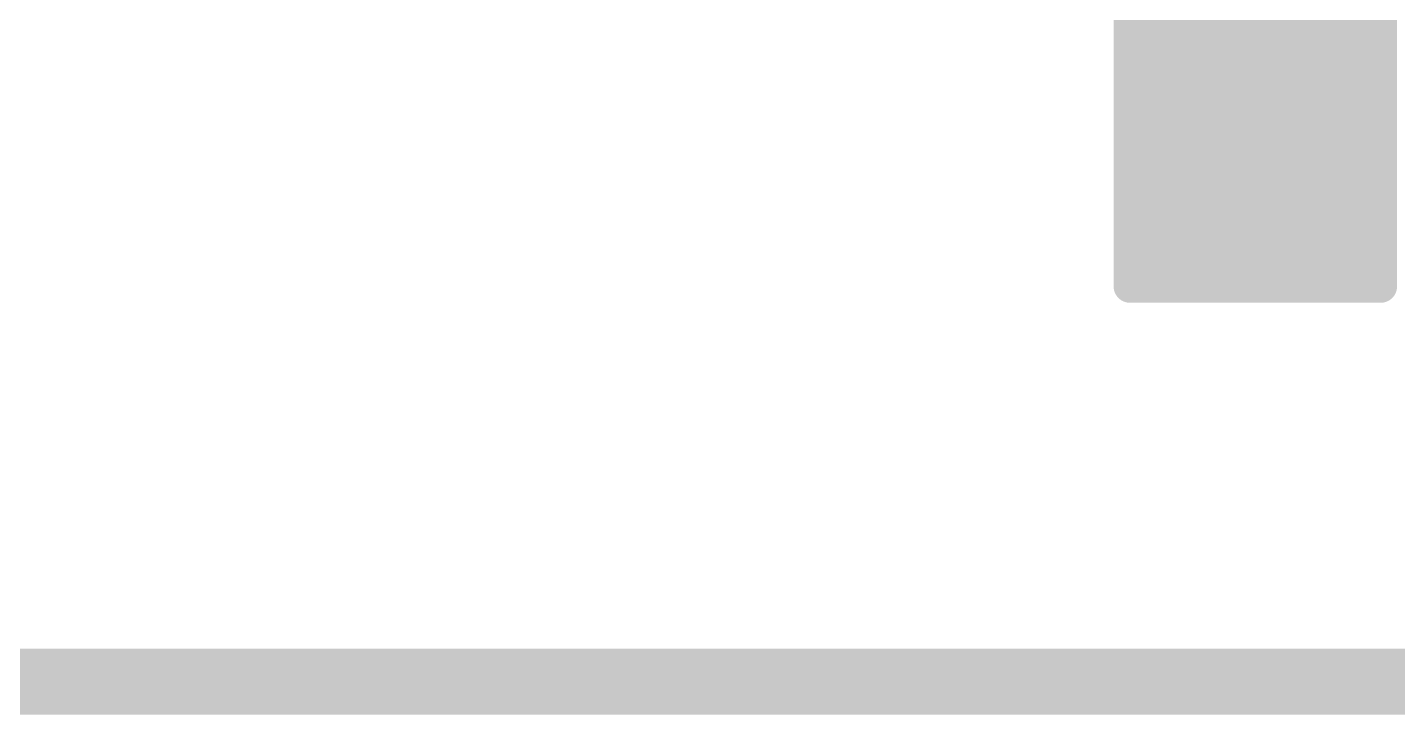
# Model space of a CAD drawing. Extents: x 97 to 206, y 100 to 175.
# Drawn here: x 153.176 to 155.256, y 162.45 to 163.493 of the extents above; entities that cross this region are included whole.
import ezdxf

# ---------------------------------------------------------------- set-up
doc = ezdxf.new("R2010")
doc.units = 0
doc.layers.get('0').update_dxf_attribs({"linetype": 'CONTINUOUS'})
doc.layers.add('SILK-TOP_PHO', color=9, linetype='CONTINUOUS')

# ---------------------------------------------------------------- blocks, each defined once
blk = doc.blocks.new('ROUND_117')
at = {"const_width": 0.02502}
blk.add_lwpolyline([(-0.01251, 0, 1), (0.01251, 0, 1)], format="xyb", close=True, dxfattribs=at)

msp = doc.modelspace()

# ---------------------------------------------------------------- linework, layer by layer
at = {"layer": 'SILK-TOP_PHO'}
for points, const_width in [([(154.850084, 163.514786), (155.230576, 163.514786)], 0.050038), ([(154.850084, 163.510468), (155.230576, 163.510468)], 0.050038), ([(154.850084, 163.505896), (155.230576, 163.505896)], 0.050038), ([(154.850084, 163.501578), (155.230576, 163.501578)], 0.050038), ([(154.850084, 163.49726), (155.230576, 163.49726)], 0.050038), ([(154.850084, 163.492942), (155.230576, 163.492942)], 0.050038), ([(154.850084, 163.488624), (155.230576, 163.488624)], 0.050038), ([(154.850084, 163.484052), (155.230576, 163.484052)], 0.050038), ([(154.850084, 163.479734), (155.230576, 163.479734)], 0.050038), ([(154.850084, 163.475416), (155.230576, 163.475416)], 0.050038), ([(154.850084, 163.471098), (155.230576, 163.471098)], 0.050038), ([(154.850084, 163.46678), (155.230576, 163.46678)], 0.050038), ([(154.850084, 163.462462), (155.230576, 163.462462)], 0.050038), ([(154.850084, 163.45789), (155.230576, 163.45789)], 0.050038), ([(154.850084, 163.453572), (155.230576, 163.453572)], 0.050038), ([(154.850084, 163.449254), (155.230576, 163.449254)], 0.050038), ([(154.850084, 163.444936), (155.230576, 163.444936)], 0.050038), ([(154.850084, 163.440618), (155.230576, 163.440618)], 0.050038), ([(154.850084, 163.436046), (155.230576, 163.436046)], 0.050038), ([(154.850084, 163.431728), (155.230576, 163.431728)], 0.050038), ([(154.850084, 163.42741), (155.230576, 163.42741)], 0.050038), ([(154.850084, 163.423092), (155.230576, 163.423092)], 0.050038), ([(154.850084, 163.418774), (155.230576, 163.418774)], 0.050038), ([(154.850084, 163.414202), (155.230576, 163.414202)], 0.050038), ([(154.850084, 163.409884), (155.230576, 163.409884)], 0.050038), ([(154.850084, 163.405566), (155.230576, 163.405566)], 0.050038), ([(154.850084, 163.401248), (155.230576, 163.401248)], 0.050038), ([(154.850084, 163.39693), (155.230576, 163.39693)], 0.050038), ([(154.850084, 163.392612), (155.230576, 163.392612)], 0.050038), ([(154.850084, 163.38804), (155.230576, 163.38804)], 0.050038), ([(154.850084, 163.383722), (155.230576, 163.383722)], 0.050038), ([(154.850084, 163.379404), (155.230576, 163.379404)], 0.050038), ([(154.850084, 163.375086), (155.230576, 163.375086)], 0.050038), ([(154.850084, 163.370768), (155.230576, 163.370768)], 0.050038), ([(154.850084, 163.366196), (155.230576, 163.366196)], 0.050038), ([(154.850084, 163.361878), (155.230576, 163.361878)], 0.050038), ([(154.850084, 163.35756), (155.230576, 163.35756)], 0.050038), ([(154.850084, 163.353242), (155.230576, 163.353242)], 0.050038), ([(154.850084, 163.348924), (155.230576, 163.348924)], 0.050038), ([(154.850084, 163.344352), (155.230576, 163.344352)], 0.050038), ([(154.850084, 163.340034), (155.230576, 163.340034)], 0.050038), ([(154.850084, 163.335716), (155.230576, 163.335716)], 0.050038), ([(154.850084, 163.331398), (155.230576, 163.331398)], 0.050038), ([(154.850084, 163.32708), (155.230576, 163.32708)], 0.050038), ([(154.850084, 163.322762), (155.230576, 163.322762)], 0.050038), ([(154.850084, 163.31819), (155.230576, 163.31819)], 0.050038), ([(154.850084, 163.313872), (155.230576, 163.313872)], 0.050038), ([(154.850084, 163.309554), (155.230576, 163.309554)], 0.050038), ([(154.850084, 163.305236), (155.230576, 163.305236)], 0.050038), ([(154.850084, 163.300918), (155.230576, 163.300918)], 0.050038), ([(154.850084, 163.296346), (155.230576, 163.296346)], 0.050038), ([(154.850084, 163.292028), (155.230576, 163.292028)], 0.050038), ([(154.850084, 163.28771), (155.230576, 163.28771)], 0.050038), ([(154.850084, 163.283392), (155.230576, 163.283392)], 0.050038), ([(154.850084, 163.279074), (155.230576, 163.279074)], 0.050038), ([(154.850084, 163.274502), (155.230576, 163.274502)], 0.050038), ([(154.850084, 163.270184), (155.230576, 163.270184)], 0.050038), ([(154.850084, 163.265866), (155.230576, 163.265866)], 0.050038), ([(154.850084, 163.261548), (155.230576, 163.261548)], 0.050038), ([(154.850084, 163.25723), (155.230576, 163.25723)], 0.050038), ([(154.850084, 163.252912), (155.230576, 163.252912)], 0.050038), ([(154.850084, 163.24834), (155.230576, 163.24834)], 0.050038), ([(154.850084, 163.244022), (155.230576, 163.244022)], 0.050038), ([(154.850084, 163.239704), (155.230576, 163.239704)], 0.050038), ([(154.850084, 163.235386), (155.230576, 163.235386)], 0.050038), ([(154.850084, 163.231068), (155.230576, 163.231068)], 0.050038), ([(154.850084, 163.226496), (155.230576, 163.226496)], 0.050038), ([(154.850084, 163.222178), (155.230576, 163.222178)], 0.050038), ([(154.850084, 163.21786), (155.230576, 163.21786)], 0.050038), ([(154.850084, 163.213542), (155.230576, 163.213542)], 0.050038), ([(154.850084, 163.209224), (155.230576, 163.209224)], 0.050038), ([(154.850084, 163.204652), (155.230576, 163.204652)], 0.050038), ([(154.850084, 163.200334), (155.230576, 163.200334)], 0.050038), ([(154.850084, 163.196016), (155.230576, 163.196016)], 0.050038), ([(154.850084, 163.191698), (155.230576, 163.191698)], 0.050038), ([(154.850084, 163.18738), (155.230576, 163.18738)], 0.050038), ([(154.850084, 163.183062), (155.230576, 163.183062)], 0.050038), ([(154.850084, 163.17849), (155.230576, 163.17849)], 0.050038), ([(154.850084, 163.174172), (155.230576, 163.174172)], 0.050038), ([(154.850084, 163.169854), (155.230576, 163.169854)], 0.050038), ([(154.850084, 163.165536), (155.230576, 163.165536)], 0.050038), ([(154.850084, 163.161218), (155.230576, 163.161218)], 0.050038), ([(154.850084, 163.156646), (155.230576, 163.156646)], 0.050038), ([(154.850084, 163.152328), (155.230576, 163.152328)], 0.050038), ([(154.850084, 163.14801), (155.230576, 163.14801)], 0.050038), ([(154.850084, 163.143692), (155.230576, 163.143692)], 0.050038), ([(154.850084, 163.139374), (155.230576, 163.139374)], 0.050038), ([(154.850084, 163.134802), (155.230576, 163.134802)], 0.050038), ([(154.850084, 163.130484), (155.230576, 163.130484)], 0.050038), ([(154.850084, 163.126166), (155.230576, 163.126166)], 0.050038), ([(154.850084, 163.121848), (155.230576, 163.121848)], 0.050038), ([(154.850084, 163.11753), (155.230576, 163.11753)], 0.050038), ([(154.850084, 163.113212), (155.230576, 163.113212)], 0.050038), ([(154.850084, 163.10864), (155.230576, 163.10864)], 0.050038), ([(154.850084, 163.104322), (155.230576, 163.104322)], 0.050038), ([(154.850084, 163.100004), (155.230576, 163.100004)], 0.050038), ([(140.24991, 162.500056), (191.499998, 162.500056)], 0.100076)]:
    msp.add_lwpolyline(points, dxfattribs=dict(at, const_width=const_width))

# ---------------------------------------------------------------- block references
for p in [(154.850084, 163.514786), (154.850084, 163.510468), (155.230576, 163.514786), (155.230576, 163.510468), (154.850084, 163.505896), (154.850084, 163.501578), (154.850084, 163.49726), (154.850084, 163.492942), (154.850084, 163.488624), (155.230576, 163.505896), (155.230576, 163.501578), (155.230576, 163.49726), (155.230576, 163.492942), (155.230576, 163.488624), (154.850084, 163.484052), (154.850084, 163.479734), (154.850084, 163.475416), (154.850084, 163.471098), (154.850084, 163.46678), (155.230576, 163.484052), (155.230576, 163.479734), (155.230576, 163.475416), (155.230576, 163.471098), (155.230576, 163.46678), (154.850084, 163.462462), (154.850084, 163.45789), (154.850084, 163.453572), (154.850084, 163.449254), (155.230576, 163.462462), (155.230576, 163.45789), (155.230576, 163.453572), (155.230576, 163.449254), (154.850084, 163.444936), (154.850084, 163.440618), (154.850084, 163.436046), (154.850084, 163.431728), (154.850084, 163.42741), (155.230576, 163.444936), (155.230576, 163.440618), (155.230576, 163.436046), (155.230576, 163.431728), (155.230576, 163.42741), (154.850084, 163.423092), (154.850084, 163.418774), (154.850084, 163.414202), (154.850084, 163.409884), (154.850084, 163.405566), (155.230576, 163.423092), (155.230576, 163.418774), (155.230576, 163.414202), (155.230576, 163.409884), (155.230576, 163.405566), (154.850084, 163.401248), (154.850084, 163.39693), (154.850084, 163.392612), (154.850084, 163.38804), (154.850084, 163.383722), (155.230576, 163.401248), (155.230576, 163.39693), (155.230576, 163.392612), (155.230576, 163.38804), (155.230576, 163.383722), (154.850084, 163.379404), (154.850084, 163.375086), (154.850084, 163.370768), (154.850084, 163.366196), (154.850084, 163.361878), (155.230576, 163.379404), (155.230576, 163.375086), (155.230576, 163.370768), (155.230576, 163.366196), (155.230576, 163.361878), (154.850084, 163.35756), (154.850084, 163.353242), (154.850084, 163.348924), (154.850084, 163.344352), (155.230576, 163.35756), (155.230576, 163.353242), (155.230576, 163.348924), (155.230576, 163.344352), (154.850084, 163.340034), (154.850084, 163.335716), (154.850084, 163.331398), (154.850084, 163.32708), (154.850084, 163.322762), (155.230576, 163.340034), (155.230576, 163.335716), (155.230576, 163.331398), (155.230576, 163.32708), (155.230576, 163.322762), (154.850084, 163.31819), (154.850084, 163.313872), (154.850084, 163.309554), (154.850084, 163.305236), (154.850084, 163.300918), (155.230576, 163.31819), (155.230576, 163.313872), (155.230576, 163.309554), (155.230576, 163.305236), (155.230576, 163.300918), (154.850084, 163.296346), (154.850084, 163.292028), (154.850084, 163.28771), (154.850084, 163.283392), (154.850084, 163.279074), (155.230576, 163.296346), (155.230576, 163.292028), (155.230576, 163.28771), (155.230576, 163.283392), (155.230576, 163.279074), (154.850084, 163.274502), (154.850084, 163.270184), (154.850084, 163.265866), (154.850084, 163.261548), (155.230576, 163.274502), (155.230576, 163.270184), (155.230576, 163.265866), (155.230576, 163.261548), (154.850084, 163.25723), (154.850084, 163.252912), (154.850084, 163.24834), (154.850084, 163.244022), (154.850084, 163.239704), (155.230576, 163.25723), (155.230576, 163.252912), (155.230576, 163.24834), (155.230576, 163.244022), (155.230576, 163.239704), (154.850084, 163.235386), (154.850084, 163.231068), (154.850084, 163.226496), (154.850084, 163.222178), (154.850084, 163.21786), (155.230576, 163.235386), (155.230576, 163.231068), (155.230576, 163.226496), (155.230576, 163.222178), (155.230576, 163.21786), (154.850084, 163.213542), (154.850084, 163.209224), (154.850084, 163.204652), (154.850084, 163.200334), (154.850084, 163.196016), (155.230576, 163.213542), (155.230576, 163.209224), (155.230576, 163.204652), (155.230576, 163.200334), (155.230576, 163.196016), (154.850084, 163.191698), (154.850084, 163.18738), (154.850084, 163.183062), (154.850084, 163.17849), (155.230576, 163.191698), (155.230576, 163.18738), (155.230576, 163.183062), (155.230576, 163.17849), (154.850084, 163.174172), (154.850084, 163.169854), (154.850084, 163.165536), (154.850084, 163.161218), (154.850084, 163.156646), (155.230576, 163.174172), (155.230576, 163.169854), (155.230576, 163.165536), (155.230576, 163.161218), (155.230576, 163.156646), (154.850084, 163.152328), (154.850084, 163.14801), (154.850084, 163.143692), (154.850084, 163.139374), (154.850084, 163.134802), (155.230576, 163.152328), (155.230576, 163.14801), (155.230576, 163.143692), (155.230576, 163.139374), (155.230576, 163.134802), (154.850084, 163.130484), (154.850084, 163.126166), (154.850084, 163.121848), (154.850084, 163.11753), (154.850084, 163.113212), (155.230576, 163.130484), (155.230576, 163.126166), (155.230576, 163.121848), (155.230576, 163.11753), (155.230576, 163.113212), (154.850084, 163.10864), (154.850084, 163.104322), (154.850084, 163.100004), (155.230576, 163.10864), (155.230576, 163.104322), (155.230576, 163.100004)]:
    msp.add_blockref('ROUND_117', p, dxfattribs=at)

doc.saveas('drawing.dxf')
